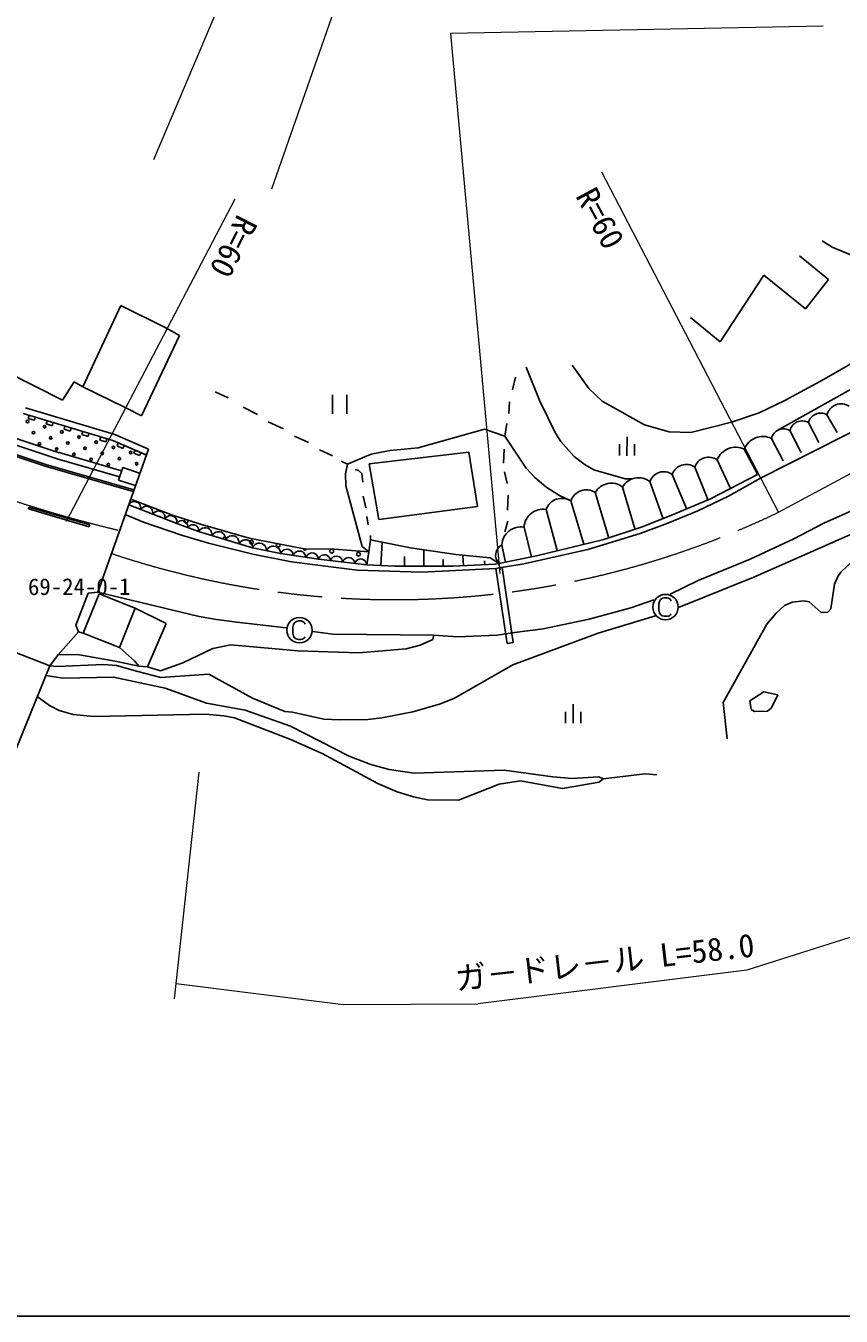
# Model space of a CAD drawing. Units: millimetres, scale not verified. Extents: x 40207 to 680207, y 18995 to 378995.
# Drawn here: x 94051 to 158312, y 203995 to 305754 of the extents above; entities that cross this region are included whole.
import ezdxf
from ezdxf.enums import TextEntityAlignment as Align

# ---------------------------------------------------------------- set-up
doc = ezdxf.new("R2010")
doc.units = ezdxf.units.MM
doc.header["$LTSCALE"] = 1000
doc.linetypes.add('CHAIN', pattern=[18.5, 12, -1.5, 3.5, -1.5])
for name, color, linetype, lineweight in [('M-BGD', 7, 'Continuous', 25), ('M-BMK', 2, 'CHAIN', 13), ('M-STR-HTXT', 7, 'Continuous', 13), ('M-TTL-BAND', 7, 'Continuous', 25)]:
    doc.layers.add(name, color=color, linetype=linetype, lineweight=lineweight)
doc.styles.add('ＭＳ ゴシック', font='')
doc.styles.get('ＭＳ ゴシック').set_extended_font_data('MS Gothic')

# ---------------------------------------------------------------- blocks, each defined once
blk = doc.blocks.new('BUHIN4')
at = {"layer": 'M-BGD'}
for p, q in [((-740, -119), (740, 119)), ((-247, 568), (641, 711)), ((-56, -617), (832, -473))]:
    blk.add_line(p, q, dxfattribs=at)
blk = doc.blocks.new('BUHIN9')
at = {"layer": 'M-BGD'}
blk.add_lwpolyline([(-539, 359), (-626, 304), (-684, 224), (-724, 121), (-735, 3), (-704, -190), (-649, -338), (-515, -478), (-362, -550), (-158, -557), (325, -479), (526, -406), (638, -312), (718, -153), (729, 32), (699, 219), (661, 360), (605, 427), (529, 486), (456, 504)], dxfattribs=at)
blk.add_circle((0, 0), 1000, dxfattribs=at)
blk = doc.blocks.new('BUHIN11')
at = {"layer": 'M-BGD'}
blk.add_lwpolyline([(-23, 480), (-132, 439), (-222, 377), (-324, 278), (-376, 170), (-407, 55), (-400, -94), (-358, -205), (-296, -308), (-185, -396), (-89, -447), (23, -480)], dxfattribs=at)
blk = doc.blocks.new('BUHIN12')
at = {"layer": 'M-BGD'}
blk.add_lwpolyline([(-5, 501), (-120, 462), (-217, 401), (-326, 302), (-385, 191), (-422, 73), (-420, -82), (-381, -199), (-320, -309), (-209, -406), (-110, -462), (5, -501)], dxfattribs=at)
blk = doc.blocks.new('BUHIN13')
at = {"layer": 'M-BGD'}
blk.add_lwpolyline([(26, 564), (-105, 528), (-219, 465), (-348, 361), (-421, 240), (-470, 109), (-478, -65), (-442, -200), (-380, -327), (-261, -443), (-154, -513), (-26, -564)], dxfattribs=at)
blk = doc.blocks.new('BUHIN14')
at = {"layer": 'M-BGD'}
blk.add_lwpolyline([(72, 551), (-61, 526), (-177, 474), (-312, 382), (-394, 270), (-452, 146), (-474, -25), (-449, -160), (-399, -290), (-292, -413), (-193, -490), (-72, -551)], dxfattribs=at)
blk = doc.blocks.new('BUHIN15')
at = {"layer": 'M-BGD'}
blk.add_lwpolyline([(91, 447), (-19, 434), (-117, 398), (-233, 331), (-306, 244), (-361, 146), (-389, 7), (-377, -105), (-344, -214), (-263, -321), (-186, -390), (-91, -447)], dxfattribs=at)
blk = doc.blocks.new('BUHIN16')
at = {"layer": 'M-BGD'}
blk.add_lwpolyline([(107, 497), (-15, 485), (-125, 446), (-256, 372), (-339, 276), (-401, 167), (-434, 13), (-422, -112), (-386, -234), (-297, -355), (-213, -433), (-107, -497)], dxfattribs=at)

msp = doc.modelspace()

# ---------------------------------------------------------------- linework, layer by layer
at = {"layer": 'M-BGD'}
for p, q in [((156822, 288798), (157594, 288305)), ((157594, 288305), (159131, 287659)), ((155020, 287620), (157306, 285759)), ((152221, 286098), (148769, 280843)), ((155491, 283435), (152221, 286098)), ((157306, 285759), (155491, 283435)), ((101542, 283692), (98539, 277280)), ((105135, 281902), (101542, 283692)), ((105135, 281902), (106163, 281330)), ((148769, 280843), (146425, 282751)), ((165028, 282557), (156959, 277876)), ((106163, 281330), (103158, 275002)), ((133482, 278837), (134553, 276150)), ((137120, 278996), (138428, 277160)), ((92417, 278509), (96952, 276231)), ((132651, 278058), (132418, 277037)), ((156959, 277876), (153860, 276204)), ((96952, 276231), (97853, 277689)), ((97853, 277689), (98539, 277280)), ((98539, 277280), (101875, 275653)), ((108963, 276899), (109989, 276412)), ((138428, 277160), (139464, 276165)), ((166871, 277655), (151953, 270068)), ((159510, 277335), (153264, 273829)), ((118209, 276662), (118209, 275162)), ((119360, 275162), (119360, 276662)), ((132183, 276101), (132117, 275169)), ((134553, 276150), (135790, 273634)), ((139464, 276165), (142805, 274285)), ((153860, 276204), (151848, 275232)), ((93850, 275168), (100905, 273045)), ((93850, 275168), (100905, 273045)), ((94018, 275639), (101076, 273515)), ((94316, 275027), (94244, 274788)), ((94244, 274788), (94723, 274644)), ((94723, 274644), (94795, 274883)), ((103158, 275002), (101875, 275653)), ((111190, 275674), (112302, 275103)), ((151848, 275232), (149660, 274510)), ((157186, 275086), (157987, 273669)), ((95727, 274603), (95655, 274363)), ((95655, 274363), (96134, 274219)), ((96134, 274219), (96206, 274459)), ((97138, 274178), (97066, 273939)), ((97066, 273939), (97545, 273795)), ((97545, 273795), (97617, 274034)), ((98549, 273754), (98477, 273514)), ((113161, 274529), (114358, 273960)), ((130194, 273943), (125985, 272757)), ((130194, 273943), (131815, 273384)), ((131963, 274404), (131815, 273384)), ((142805, 274285), (144765, 273732)), ((144765, 273732), (146459, 273683)), ((146459, 273683), (149660, 274510)), ((154275, 273841), (155146, 272107)), ((155730, 274464), (156560, 272906)), ((96530, 271614), (92819, 272839)), ((96687, 272089), (92975, 273314)), ((98477, 273514), (98955, 273370)), ((98955, 273370), (99028, 273610)), ((99960, 273329), (99888, 273090)), ((99888, 273090), (100366, 272946)), ((100366, 272946), (100438, 273185)), ((100905, 273045), (103525, 271915)), ((100905, 273045), (103555, 271902)), ((101076, 273515), (103723, 272374)), ((101338, 272858), (101239, 272628)), ((115217, 273384), (116328, 272899)), ((125985, 272757), (124974, 272483)), ((131815, 273384), (133475, 270878)), ((135790, 273634), (136227, 272966)), ((136227, 272966), (137267, 271801)), ((152820, 273219), (153750, 271450)), ((95587, 271018), (92740, 271974)), ((95635, 271160), (92788, 272116)), ((101603, 270667), (96669, 272094)), ((99714, 261083), (103723, 272374)), ((101239, 272628), (101698, 272430)), ((101698, 272430), (101797, 272660)), ((102663, 272286), (102564, 272057)), ((102564, 272057), (103023, 271859)), ((103023, 271859), (103122, 272089)), ((117186, 272324), (118212, 271837)), ((121258, 271983), (119411, 271183)), ((121104, 271218), (128961, 272140)), ((122776, 272268), (121258, 271983)), ((124974, 272483), (122776, 272268)), ((128961, 272140), (129642, 267835)), ((131751, 272367), (131688, 271264)), ((137267, 271801), (138127, 271141)), ((150678, 272371), (151727, 270400)), ((102509, 269026), (95587, 271018)), ((102559, 269168), (95629, 271162)), ((101446, 270191), (96530, 271614)), ((101684, 270915), (101359, 269925)), ((103019, 270475), (101684, 270915)), ((118898, 271427), (119411, 271183)), ((119411, 271183), (119257, 270418)), ((120012, 270772), (120268, 270693)), ((120268, 270693), (120527, 270444)), ((121871, 266830), (121104, 271218)), ((133475, 270878), (134168, 270130)), ((138127, 271141), (138813, 270732)), ((138813, 270732), (141284, 270020)), ((146769, 270950), (147810, 268410)), ((148536, 271522), (149574, 269308)), ((102673, 269492), (101359, 269925)), ((119257, 270418), (119276, 269487)), ((120527, 270444), (120625, 269769)), ((131787, 270589), (131975, 269661)), ((134168, 270130), (135029, 269385)), ((141284, 270020), (141860, 270019)), ((143317, 269977), (143235, 269806)), ((143235, 269806), (144272, 266884)), ((145002, 270378), (146122, 267695)), ((151776, 270403), (148005, 268463)), ((151953, 270068), (149441, 268662)), ((119276, 269487), (120560, 264686)), ((120648, 268668), (120836, 267741)), ((132079, 268732), (132018, 267545)), ((135029, 269385), (136059, 268728)), ((136059, 268728), (137000, 268282)), ((138934, 268956), (139986, 265457)), ((141085, 269381), (142075, 266018)), ((149441, 268662), (147008, 267511)), ((94299, 267805), (94256, 267661)), ((94256, 267661), (99044, 266245)), ((94299, 267805), (99087, 266388)), ((102165, 267985), (102321, 268425)), ((105957, 266506), (102165, 267985)), ((102321, 268425), (105604, 267176)), ((129642, 267835), (121871, 266830)), ((137000, 268282), (138036, 264887)), ((148005, 268463), (144899, 267129)), ((160545, 268126), (156936, 266528)), ((101869, 267206), (103329, 266622)), ((103329, 266622), (106315, 265581)), ((105604, 267176), (107821, 266459)), ((120935, 267065), (121033, 266389)), ((132035, 266698), (131799, 265846)), ((135065, 267607), (135939, 264387)), ((144899, 267129), (142631, 266237)), ((147008, 267511), (144657, 266532)), ((99087, 266388), (99044, 266245)), ((107663, 265863), (105957, 266506)), ((111924, 264595), (107663, 265863)), ((107821, 266459), (111655, 265352)), ((133315, 266216), (133903, 263852)), ((142471, 265726), (138348, 264455)), ((142631, 266237), (139603, 265243)), ((144657, 266532), (142471, 265726)), ((159239, 265728), (151434, 262266)), ((156936, 266528), (154591, 265294)), ((106315, 265581), (108444, 264948)), ((108444, 264948), (111934, 264088)), ((111655, 265352), (115991, 264508)), ((114135, 264132), (111924, 264595)), ((120560, 264686), (121076, 264274)), ((121076, 264274), (121226, 265208)), ((121220, 265547), (121226, 265208)), ((121226, 265208), (124373, 264595)), ((122030, 263192), (122134, 265031)), ((124373, 264595), (127940, 264074)), ((131565, 264825), (131858, 263420)), ((139603, 265243), (134294, 263950)), ((154591, 265294), (151150, 263700)), ((111934, 264088), (114995, 263472)), ((117108, 263685), (114135, 264132)), ((115991, 264508), (118362, 264473)), ((118362, 264473), (115991, 264508)), ((120927, 263255), (117108, 263685)), ((118362, 264473), (121076, 264274)), ((121076, 264274), (120927, 263255)), ((121076, 264274), (120927, 263255)), ((123894, 263131), (123893, 263910)), ((125419, 263134), (125416, 264443)), ((126943, 263137), (126942, 263679)), ((127940, 264074), (130655, 263791)), ((128545, 263179), (128504, 264015)), ((130655, 263791), (131333, 263355)), ((134294, 263950), (131065, 263301)), ((138348, 264455), (133290, 263336)), ((151150, 263700), (147036, 262008)), ((159365, 263698), (158285, 262660)), ((114995, 263472), (120174, 262815)), ((120174, 262815), (125258, 262665)), ((123132, 263129), (120927, 263255)), ((127705, 263138), (123132, 263129)), ((125258, 262665), (131095, 262953)), ((131065, 263301), (127705, 263138)), ((130225, 263261), (130211, 263550)), ((131095, 262953), (131687, 263050)), ((131095, 262953), (131978, 257043)), ((131333, 263355), (131427, 262859)), ((131590, 263027), (132472, 257117)), ((133290, 263336), (131687, 263050)), ((158285, 262660), (158038, 262316)), ((147036, 262008), (144828, 260928)), ((151434, 262266), (145503, 259885)), ((157796, 261719), (157498, 259764)), ((158038, 262316), (157796, 261719)), ((97998, 258480), (98960, 261017)), ((98580, 257847), (99820, 260971)), ((98960, 261017), (99714, 261083)), ((99714, 261083), (107715, 259175)), ((99820, 260971), (102664, 259841)), ((102664, 259841), (101424, 256718)), ((102664, 259841), (105101, 258613)), ((141744, 259868), (138460, 258954)), ((143548, 260475), (141744, 259868)), ((153851, 260029), (153186, 259423)), ((154438, 260295), (153851, 260029)), ((155367, 260399), (154438, 260295)), ((155792, 260323), (155367, 260399)), ((156741, 259495), (155792, 260323)), ((157249, 259505), (156741, 259495)), ((157498, 259764), (157249, 259505)), ((98202, 257967), (97998, 258480)), ((105101, 258613), (103647, 255196)), ((107715, 259175), (109074, 258948)), ((109074, 258948), (110688, 258727)), ((110688, 258727), (114562, 258272)), ((138460, 258954), (134834, 258203)), ((143673, 259236), (139160, 257867)), ((152441, 258561), (149010, 252394)), ((153186, 259423), (152441, 258561)), ((98202, 257967), (96599, 256154)), ((98580, 257847), (98202, 257967)), ((101424, 256718), (98580, 257847)), ((116672, 258000), (118244, 257780)), ((118244, 257780), (126207, 257688)), ((126207, 257688), (126129, 257347)), ((128073, 257557), (126207, 257688)), ((131202, 257705), (128073, 257557)), ((131202, 257705), (132554, 257902)), ((139160, 257867), (132436, 255359)), ((134834, 258203), (132554, 257902)), ((92460, 256639), (95938, 255293)), ((101424, 256718), (102621, 255683)), ((108783, 256656), (106435, 255507)), ((108783, 256656), (110217, 256939)), ((110217, 256939), (115477, 256453)), ((120307, 256297), (115477, 256453)), ((124027, 256627), (120307, 256297)), ((125121, 256904), (124027, 256627)), ((126129, 257347), (125121, 256904)), ((132472, 257117), (131978, 257043)), ((96599, 256154), (95938, 255293)), ((96599, 256154), (98122, 256185)), ((98122, 256185), (101097, 255652)), ((101097, 255652), (102968, 255267)), ((102621, 255683), (102968, 255267)), ((106435, 255507), (104669, 254878)), ((95938, 255293), (86681, 232472)), ((95620, 254509), (96975, 254298)), ((95938, 255293), (96533, 255220)), ((96533, 255220), (100171, 255379)), ((100171, 255379), (101189, 255315)), ((101189, 255315), (102892, 254842)), ((102892, 254842), (104680, 254370)), ((103647, 255196), (102968, 255267)), ((103647, 255196), (104669, 254878)), ((104680, 254370), (108485, 254617)), ((108485, 254617), (111911, 252739)), ((132436, 255359), (127832, 252725)), ((96975, 254298), (100954, 254379)), ((100954, 254379), (105036, 253531)), ((105036, 253531), (108278, 252327)), ((94955, 252869), (95918, 252159)), ((111911, 252739), (114473, 251691)), ((127832, 252725), (126740, 252279)), ((149010, 252394), (149323, 249521)), ((151124, 252521), (152211, 253221)), ((151223, 251846), (151124, 252521)), ((152211, 253221), (153317, 252990)), ((153317, 252990), (152830, 251964)), ((95918, 252159), (96688, 251752)), ((96688, 251752), (97795, 251435)), ((97795, 251435), (99407, 251299)), ((99407, 251299), (108210, 251478)), ((108210, 251478), (109653, 251339)), ((108278, 252327), (111337, 251796)), ((111337, 251796), (114920, 250514)), ((114473, 251691), (115067, 251618)), ((117534, 251075), (115067, 251618)), ((124551, 251642), (122105, 251168)), ((126740, 252279), (124551, 251642)), ((151480, 251682), (151223, 251846)), ((152496, 251703), (151480, 251682)), ((152830, 251964), (152496, 251703)), ((109653, 251339), (110503, 251186)), ((110503, 251186), (114856, 249496)), ((114920, 250514), (119541, 248152)), ((118806, 251017), (117534, 251075)), ((121006, 251062), (118806, 251017)), ((122105, 251168), (121006, 251062)), ((114856, 249496), (117420, 248363)), ((117420, 248363), (121787, 245996)), ((119541, 248152), (121248, 247510)), ((121248, 247510), (122696, 247115)), ((122696, 247115), (124650, 246817)), ((124650, 246817), (131758, 247046)), ((131758, 247046), (135580, 246531)), ((135580, 246531), (137107, 246392)), ((137107, 246392), (139222, 246521)), ((139222, 246521), (139563, 246358)), ((139230, 246098), (139563, 246358)), ((142857, 246764), (139563, 246358)), ((143791, 246699), (142857, 246764)), ((121787, 245996), (123324, 245350)), ((123324, 245350), (124603, 244953)), ((128165, 244686), (131358, 245937)), ((131358, 245937), (133045, 246226)), ((133045, 246226), (136361, 245615)), ((136361, 245615), (139230, 246098)), ((124603, 244953), (125709, 244721)), ((125709, 244721), (128165, 244686))]:
    msp.add_line(p, q, dxfattribs=at)
for centre, radius in [((94184, 274545), 100), ((94658, 273664), 100), ((95539, 274137), 100), ((96893, 273730), 100), ((95131, 272783), 100), ((96012, 273256), 100), ((97366, 272849), 100), ((98247, 273322), 100), ((99601, 272915), 100), ((96485, 272375), 100), ((97840, 271968), 100), ((98720, 272441), 100), ((100075, 272034), 100), ((100956, 272507), 100), ((101429, 271626), 100), ((102310, 272100), 100), ((99194, 271560), 100), ((100548, 271153), 100), ((102783, 271219), 100), ((111834, 265034), 150), ((118158, 264321), 150), ((120266, 264084), 150)]:
    msp.add_circle(centre, radius, dxfattribs=at)
for centre, radius, start, end in [((158320, 274760), 1180, 57.69041, 163.95061), ((156692, 274229), 989, 60.02621, 166.28642), ((153781, 272984), 989, 60.02621, 166.28642), ((155236, 273607), 989, 60.02621, 166.28642), ((152145, 271793), 1577, 64.6793, 158.52739), ((147867, 270574), 1161, 54.81265, 161.07286), ((150003, 270945), 1577, 64.6793, 158.52739), ((101902, 270745), 100, 49.4231, 94.11612), ((146100, 270002), 1161, 54.81265, 161.07286), ((140194, 268235), 1452, 52.13638, 150.21291), ((142344, 268660), 1452, 52.13638, 150.21291), ((144333, 269430), 1161, 54.81265, 161.07286), ((138230, 267865), 1299, 57.18398, 161.26743), ((134812, 266129), 1499, 80.27619, 176.67858), ((136296, 267190), 1299, 57.18398, 161.26743), ((104575, 266919), 150, 30.38183, 107.01688), ((106683, 266681), 150, 94.17464, 49.98212), ((133062, 264739), 1499, 80.27619, 176.67858), ((109726, 265271), 150, 335.40968, 171.45601), ((113942, 264796), 150, 122.54099, 35.43297), ((132001, 264003), 930, 117.88913, 224.14934), ((116050, 264559), 150, 192.92649, 339.11239)]:
    msp.add_arc(centre, radius, start, end, dxfattribs=at)
at = {"layer": 'M-BMK'}
msp.add_line((153362, 267387), (209571, 297578), dxfattribs=at)
for centre, radius, start, end in [((124419, 363282), 100000, 239.15527, 256.70961), ((123085, 330500), 70000, 251.42928, 295.62816)]:
    msp.add_arc(centre, radius, start, end, dxfattribs=at)
at = {"layer": 'M-STR-HTXT'}
for p, q in [((104139, 295210), (112102, 314054)), ((120423, 312954), (113421, 292876)), ((156900, 305736), (127527, 305138)), ((127527, 305138), (131411, 262557)), ((153362, 267387), (139436, 294202)), ((110517, 292089), (97231, 266667)), ((105777, 229028), (107713, 246893)), ((164425, 235601), (150878, 231280)), ((150878, 231280), (129669, 228629)), ((105908, 230235), (119093, 228581)), ((119093, 228581), (129669, 228629))]:
    msp.add_line(p, q, dxfattribs=at)
at = {"layer": 'M-TTL-BAND'}
msp.add_line((40207, 203995), (579207, 203995), dxfattribs=at)

# ---------------------------------------------------------------- block references
at = {"rotation": 260.83505}
for name, p in [('BUHIN4', (141432, 272603)), ('BUHIN16', (102639, 267800)), ('BUHIN16', (103587, 267430)), ('BUHIN16', (104535, 267061)), ('BUHIN16', (105483, 266691)), ('BUHIN15', (106383, 266346)), ('BUHIN15', (107237, 266024)), ('BUHIN14', (108196, 265705)), ('BUHIN14', (109261, 265388)), ('BUHIN14', (110326, 265071)), ('BUHIN14', (111391, 264754)), ('BUHIN13', (112477, 264480)), ('BUHIN13', (113582, 264248)), ('BUHIN12', (114630, 264058)), ('BUHIN12', (115621, 263909)), ('BUHIN12', (116612, 263759)), ('BUHIN11', (117585, 263631)), ('BUHIN11', (118540, 263523)), ('BUHIN11', (119495, 263416)), ('BUHIN11', (120450, 263308)), ('BUHIN9', (144471, 259915)), ('BUHIN9', (115620, 258094)), ('BUHIN4', (137185, 251500))]:
    msp.add_blockref(name, p, dxfattribs=at)

# ---------------------------------------------------------------- texts
at = {"layer": 'M-BGD', "style": 'ＭＳ ゴシック'}
msp.add_text('69-24-0-1', height=1320, rotation=0.1, dxfattribs=at).set_placement((94223, 260467), align=Align.BOTTOM_LEFT)
at = {"layer": 'M-STR-HTXT', "style": 'ＭＳ ゴシック'}
for s, rotation, p in [('R=60', 298.2, (136854, 292084)), ('R=60', 243, (110252, 291230)), ('ガ－ドレ－ル L=58.0', 6.5, (128045, 229143))]:
    msp.add_text(s, height=1833, rotation=rotation, dxfattribs=at).set_placement(p, align=Align.BOTTOM_LEFT)

doc.saveas('drawing.dxf')
